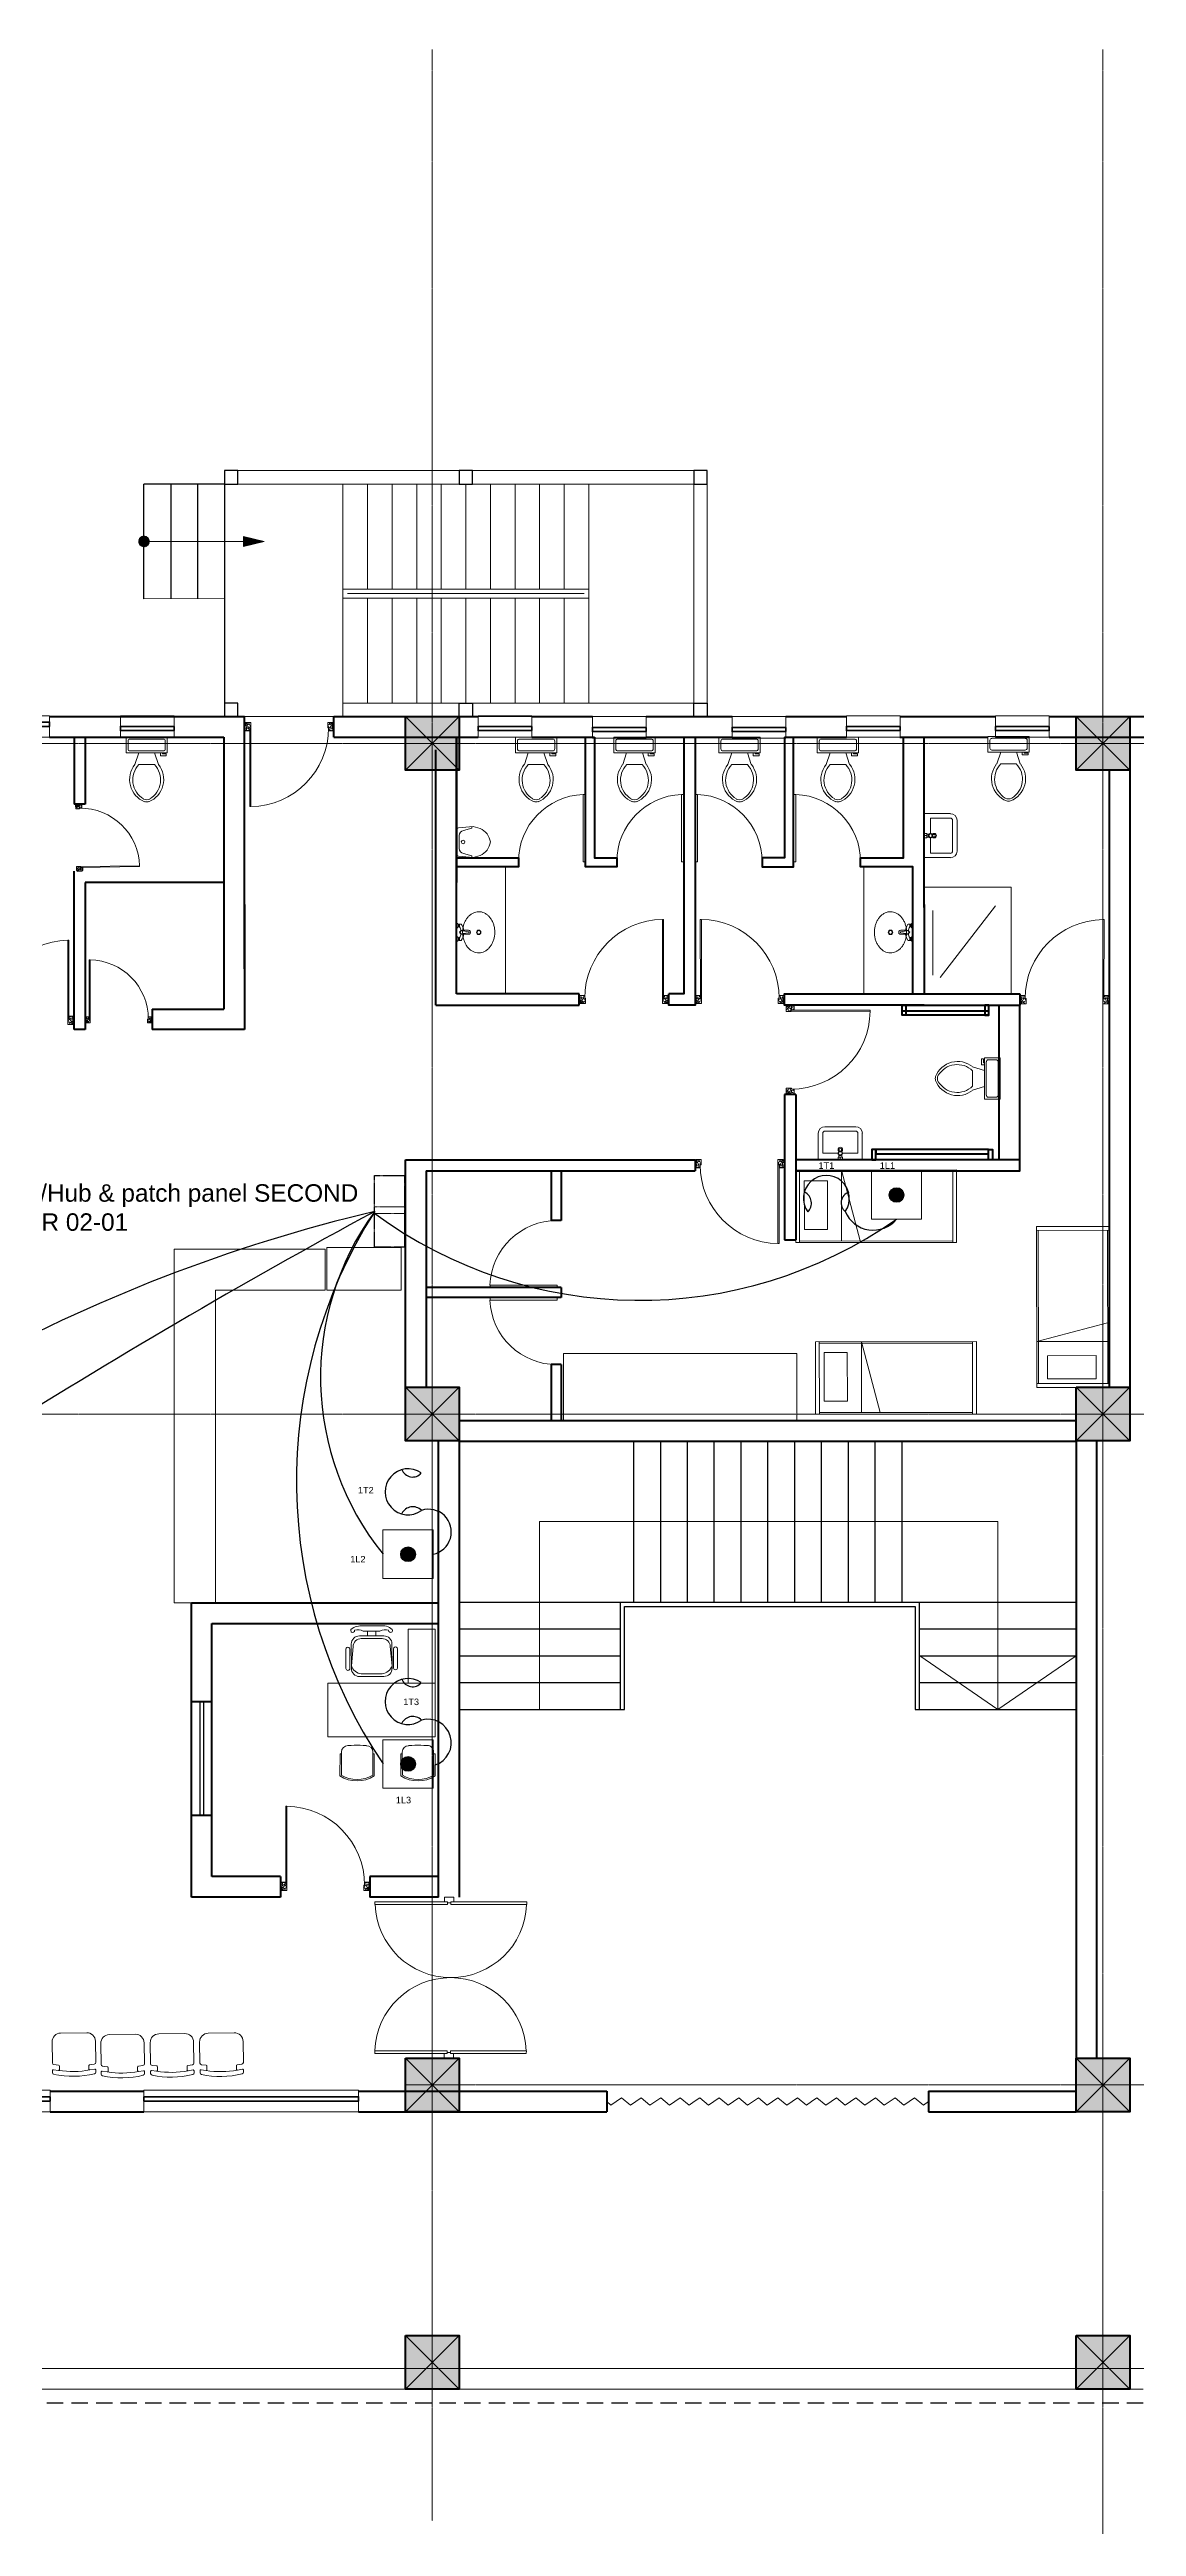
# Model space of a CAD drawing. Header units: millimetres. Extents: x 2399484 to 3337895, y 3598750 to 3969149.
# Drawn here: x 2574388 to 2586544, y 3745395 to 3773089 of the extents above; entities that cross this region are included whole.
import ezdxf

# ---------------------------------------------------------------- set-up
doc = ezdxf.new("R2010")
doc.units = ezdxf.units.MM
doc.header["$MEASUREMENT"] = 0
doc.linetypes.add('CENTER', pattern=[2, 1.25, -0.25, 0.25, -0.25])
doc.linetypes.add('DASHED', pattern=[0.75, 0.5, -0.25])
for name, color, linetype, lineweight in [('0newfurnture', 30, 'Continuous', 15), ('centreline', 52, 'CENTER', 5), ('Column-0.5', 14, 'Continuous', 50), ('Dimension- 0.15', 114, 'Continuous', 15), ('Dimension-137.5', 86, 'Continuous', 13), ('door', 41, 'Continuous', 5), ('Door Opening-0.09', 253, 'Continuous', 9), ('elect text', 2, 'Continuous', 50), ('Frame-0.3', 24, 'Continuous', 30), ('furniture', 34, 'Continuous', 15), ('Furniture Hospital-0.09', 44, 'Continuous', 9), ('Hatch', 9, 'Continuous', 9), ('hidden lines', 205, 'DASHED', 5), ('LAN', 60, 'Continuous', 25), ('Metal  workt-0.2', 13, 'Continuous', 20), ('Sill Level', 140, 'Continuous', 20), ('stairs', 6, 'Continuous', 25), ('Telephone points', 53, 'Continuous', 15), ('WALL 0.2', 7, 'Continuous', 20), ('wall 0.4', 7, 'Continuous', 40), ('Wall-0.5', 7, 'Continuous', 50), ('WINDOW', 152, 'Continuous', 30), ('Windows Plan', 152, 'Continuous', 35)]:
    doc.layers.add(name, color=color, linetype=linetype, lineweight=lineweight)
doc.layers.add('LAN Switch', color=110, linetype='CENTER')
doc.styles.get("Standard").update_dxf_attribs({"font": 'arial.ttf'})
doc.linetypes.add('ZIGZAG', pattern='A,0.0001,-0.2,[131,ltypeshp.shx,S=0.2,R=0,X=-0.2,Y=0],-0.4,[131,ltypeshp.shx,S=0.2,R=180,X=0.2,Y=0],-0.2', length=0.8001)

# ---------------------------------------------------------------- blocks, each defined once
blk = doc.blocks.new('2ft column')
at = {"layer": 'Hatch', "ltscale": 5}
h = blk.add_hatch(color=256, dxfattribs=at)
h.dxf.hatch_style = 1
h.paths.add_polyline_path([(2207385, 4176559), (2207985, 4176559), (2207985, 4175959), (2207385, 4175959)])
at = {"layer": 'Column-0.5', "ltscale": 5}
blk.add_lwpolyline([(2207385, 4176559), (2207985, 4176559), (2207985, 4175959), (2207385, 4175959)], close=True, dxfattribs=at)
at = {"layer": 'Defpoints', "ltscale": 5}
for points in [[(2207985, 4176559), (2207385, 4175959)], [(2207985, 4175959), (2207385, 4176559)]]:
    blk.add_lwpolyline(points, dxfattribs=at)
blk = doc.blocks.new('sems')
at = {"layer": 'Dimension- 0.15', "ltscale": 5}
h = blk.add_hatch(dxfattribs=at)
h.set_pattern_fill('ANSI31', color=256, scale=25.555556)
h.set_pattern_definition([(45, (55035.0093, 4945698.8337), (-2.258813329, 2.258813329), [])])
h.paths.add_polyline_path([(2173550, 4150430), (2173550, 4150489), (2173491, 4150489, 0.414214)])
h.paths.add_polyline_path([(2173550, 4150430, 0.414214), (2173609, 4150489), (2173550, 4150489)])
h.paths.add_polyline_path([(2173550, 4150489), (2173609, 4150489, 0.414214), (2173550, 4150548)])
h.paths.add_polyline_path([(2173491, 4150489), (2173550, 4150489), (2173550, 4150548, 0.414214)])
for p, q in [((2174664, 4150546), (2174664, 4150431)), ((2174894, 4150489), (2174664, 4150546)), ((2174664, 4150431), (2174894, 4150489))]:
    blk.add_line(p, q, dxfattribs=at)
blk.add_lwpolyline([(2174664, 4150489), (2173550, 4150489)], dxfattribs=at)
blk.add_circle((2173550, 4150489), 59.1, dxfattribs=at)
blk.add_solid([(2174664, 4150546), (2174894, 4150489), (2174664, 4150431)], dxfattribs=at)
at = {"layer": 'Dimension-137.5', "ltscale": 5}
blk.add_line((2174664, 4150489), (2174894, 4150489), dxfattribs=at)
at = {"layer": 'Frame-0.3'}
for points in [[(2174450, 4151281), (2174450, 4151131), (2174600, 4151131), (2174600, 4151281)], [(2177075, 4151281), (2177075, 4151131), (2177225, 4151131), (2177225, 4151281)], [(2179700, 4151281), (2179700, 4151131), (2179850, 4151131), (2179850, 4151281)], [(2174450, 4148681), (2174450, 4148531), (2174600, 4148531), (2174600, 4148681)], [(2177075, 4148531), (2177075, 4148681), (2177225, 4148681), (2177225, 4148531)], [(2179700, 4148531), (2179700, 4148681), (2179850, 4148681), (2179850, 4148531)]]:
    blk.add_lwpolyline(points, close=True, dxfattribs=at)
at = {"layer": 'Metal  workt-0.2', "ltscale": 5}
for p, q in [((2174600, 4151281), (2179700, 4151281)), ((2175775, 4151131), (2175775, 4149956)), ((2176050, 4151131), (2176050, 4149956)), ((2176325, 4151131), (2176325, 4149956)), ((2176600, 4151131), (2176600, 4149956)), ((2176875, 4151131), (2176875, 4149956)), ((2177150, 4151131), (2177150, 4149956)), ((2177425, 4151131), (2177425, 4149956)), ((2177700, 4151131), (2177700, 4149956)), ((2177975, 4151131), (2177975, 4149956)), ((2178250, 4151131), (2178250, 4149956)), ((2178525, 4151131), (2178525, 4149956)), ((2179700, 4148681), (2179700, 4151131)), ((2175775, 4149856), (2175775, 4148681)), ((2176050, 4149856), (2176050, 4148681)), ((2176325, 4149856), (2176325, 4148681)), ((2176600, 4149856), (2176600, 4148681)), ((2176875, 4149856), (2176875, 4148681)), ((2177150, 4149856), (2177150, 4148681)), ((2177425, 4149856), (2177425, 4148681)), ((2177700, 4149856), (2177700, 4148681)), ((2177975, 4149856), (2177975, 4148681)), ((2178250, 4149856), (2178250, 4148681)), ((2178525, 4149856), (2178525, 4148681)), ((2175775, 4148531), (2174600, 4148531))]:
    blk.add_line(p, q, dxfattribs=at)
at = {"layer": 'Metal  workt-0.2'}
for points in [[(2177075, 4148531), (2179850, 4148531), (2179850, 4151131), (2174450, 4151131), (2174450, 4148531), (2174600, 4148531)], [(2179700, 4151131), (2174600, 4151131)], [(2174450, 4149851), (2173550, 4149847)], [(2179700, 4148681), (2175775, 4148681), (2175775, 4148531), (2176745, 4148531)]]:
    blk.add_lwpolyline(points, dxfattribs=at)
for points in [[(2175775, 4149956), (2175775, 4149856), (2178525, 4149856), (2178525, 4149956)], [(2175825, 4149906), (2175825, 4149906), (2178475, 4149906), (2178475, 4149906)]]:
    blk.add_lwpolyline(points, close=True, dxfattribs=at)
at = {"layer": 'stairs', "ltscale": 5}
for p, q in [((2173850, 4151131), (2173850, 4149848)), ((2174150, 4151131), (2174150, 4149849)), ((2174450, 4151281), (2174450, 4148531))]:
    blk.add_line(p, q, dxfattribs=at)
for points in [[(2173550, 4149847), (2173550, 4151131)], [(2174450, 4151131), (2173550, 4151131)]]:
    blk.add_lwpolyline(points, dxfattribs=at)
blk = doc.blocks.new('MAIN DOOR')
at = {"layer": 'door', "ltscale": 1000}
for points in [[(2313.5, 188.5), (2347.4, 188.5), (2347.4, 187.3), (2313.5, 187.3)], [(2381.3, 188.5), (2348.9, 188.5), (2348.9, 187.3), (2381.3, 187.3)]]:
    blk.add_lwpolyline(points, close=True, dxfattribs=at)
for points in [[(2346.1, 190.6), (2346.1, 188.5)], [(2348.9, 188.1), (2347.4, 188.1), (2347.4, 188.5), (2346.1, 188.5), (2346.1, 190.6), (2350.2, 190.6)], [(2347.4, 188.1), (2348.9, 188.1), (2348.9, 188.5), (2350.2, 188.5), (2350.2, 190.6), (2346.1, 190.6)], [(2350.2, 190.6), (2350.2, 188.5)], [(2313.4, 120.7), (2347.3, 120.7), (2347.3, 121.9), (2313.4, 121.9), (2313.4, 120.7)], [(2381.3, 120.7), (2348.8, 120.7), (2348.8, 121.9), (2381.3, 121.9), (2381.3, 120.7)], [(2348.8, 121.1), (2347.3, 121.1), (2347.3, 120.7), (2346, 120.7), (2346, 118.6), (2350.1, 118.6)], [(2347.3, 121.1), (2348.8, 121.1), (2348.8, 120.7), (2350.1, 120.7), (2350.1, 118.6), (2346, 118.6)], [(2346, 118.6), (2346, 120.7)], [(2350.1, 118.6), (2350.1, 120.7)]]:
    blk.add_lwpolyline(points, dxfattribs=at)
at = {"layer": 'Door Opening-0.09', "ltscale": 1000}
for centre, start, end in [((2347.4, 188.5), 182.1168, 357.8826), ((2347.3, 120.7), 2.1167, 177.8826)]:
    blk.add_arc(centre, 33.9, start, end, dxfattribs=at)
at = {"layer": 'WINDOW', "ltscale": 5}
blk.add_line((2350.1, 190.6), (2350.1, 190.6), dxfattribs=at)
blk = doc.blocks.new('Toilet - top')
at = {"layer": 'Furniture Hospital-0.09'}
for p, q in [((-10, -8.5), (-8, -8.5)), ((-10, -9.5), (-10, -8.5)), ((-7, -9.5), (-10, -9.5)), ((-8, -8.5), (-8, -8)), ((-7, -8), (-7, -9.5)), ((-4, -8), (-6, -14)), ((4, -8), (6, -14)), ((9.5, -6), (9.5, -2)), ((4, -14), (-4, -14))]:
    blk.add_line(p, q, dxfattribs=at)
blk.add_lwpolyline([(10.5, -8), (10.5, 0), (-10.5, 0), (-10.5, -8)], close=True, dxfattribs=at)
for points in [[(-9.5, -2), (-9.5, -6)], [(8.5, -1), (-8.5, -1)], [(-8.5, -7), (8.5, -7)]]:
    blk.add_lwpolyline(points, dxfattribs=at)
for centre, radius, start, end in [((-8.6, -1.9), 0.884, 81.8699, 188.1301), ((-8.6, -6.1), 0.884, 171.8699, 278.1301), ((8.6, -1.9), 0.884, 351.8699, 98.1301), ((8.6, -6.1), 0.884, 261.8699, 8.1301), ((3.5, -21.6), 12.2, 141.4691, 247.9714), ((4.2, -21.8), 11.3, 136.3677, 238.9468), ((-3.5, -21.6), 12.2, 292.0284, 38.5307), ((-4.2, -21.8), 11.3, 301.053, 43.6321), ((0, -27.9), 4, 245.7318, 294.2682), ((0, -29), 4, 254.8605, 285.1395)]:
    blk.add_arc(centre, radius, start, end, dxfattribs=at)
blk = doc.blocks.new('26 door')
at = {"layer": 'door'}
blk.add_line((42654.7, -717.8), (42654.7, -716.7), dxfattribs=at)
at = {"layer": 'door', "ltscale": 5}
blk.add_lwpolyline([(42654.7, -716.7), (42684.7, -716.7), (42684.7, -717.8), (42654.7, -717.8)], dxfattribs=at)
at = {"layer": 'Door Opening-0.09'}
blk.add_arc((42654.8, -717.8), 30, 2.1358, 90.1794, dxfattribs=at)
blk = doc.blocks.new('TIA UR Plan-flat-1')
at = {"layer": 'Furniture Hospital-0.09'}
for points in [[(-186, 175), (-265, 150, 0.270578), (-380, 0, 0.556713)], [(-186, -175), (-265, -150, -0.270578), (-380, 0, -0.556713)], [(0, 0), (0, 132, 0.414214), (-25, 157), (-186, 175)], [(0, 0), (0, -132, -0.414214), (-25, -157), (-186, -175)], [(-174, 175), (-174, 154), (-81, 130, -0.321575), (-32, 71), (-32, 0)], [(-174, -175), (-174, -154), (-81, -130, 0.321575), (-32, -71), (-32, 0)]]:
    blk.add_lwpolyline(points, format="xyb", dxfattribs=at)
blk.add_circle((-75, 0), 20, dxfattribs=at)
blk = doc.blocks.new('SHOWERPLAN')
for p, q in [((20, 60), (25, 60)), ((30, 83), (35, 83)), ((30, 67), (35, 67)), ((35, 90), (53, 90)), ((80, 22), (135, 22)), ((20, -60), (25, -60)), ((30, -67), (35, -67)), ((30, -83), (35, -83)), ((35, -90), (53, -90)), ((80, -22), (135, -22))]:
    blk.add_line(p, q)
for points in [[(0, 105, -0.222859), (20, 90), (20, 60, -0.222859), (0, 45)], [(139, -4), (139, 3, 0.373826), (136, 7), (73, 15, 1.867218), (73, -16), (136, -7, 0.373826)], [(0, -105, 0.222859), (20, -90), (20, -60, 0.222859), (0, -45)]]:
    blk.add_lwpolyline(points, format="xyb", close=True)
for points in [[(20, 90), (25, 90), (25, 60), (20, 60)], [(25, 85), (30, 85), (30, 65), (25, 65)], [(30, 90), (35, 90), (35, 60), (30, 60)], [(20, -90), (25, -90), (25, -60), (20, -60)], [(25, -85), (30, -85), (30, -65), (25, -65)], [(30, -90), (35, -90), (35, -60), (30, -60)]]:
    blk.add_lwpolyline(points, close=True)
blk.add_lwpolyline([(51, 18, 0.461601), (47, -15)], format="xyb")
for centre, radius, start, end in [((-15, 21), 63.3, 355.2879, 37.6983), ((45, 0), 10.4, 100.0344, 259.4939), ((60, 2), 18.8, 46.4506, 153.7796), ((-43, 13), 124, 4.2141, 38.3676), ((136, 0), 22.4, 265.9494, 94.0506), ((133, 0), 22.5, 0.4708, 87.1339), ((133, 0), 22.5, 272.8655, 359.6459), ((-15, -21), 63.3, 322.3017, 4.7121), ((60, -2), 18.8, 206.2204, 313.5494), ((-43, -13), 124, 321.6324, 355.7859)]:
    blk.add_arc(centre, radius, start, end)
blk = doc.blocks.new('basi')
at = {"layer": 'Furniture Hospital-0.09'}
for radius in [25, 20]:
    blk.add_circle((0, 0), radius, dxfattribs=at)
blk.add_open_spline([(0, 230), (7, 230), (13, 230), (30, 227), (41, 224), (61, 217), (71, 212), (90, 200), (99, 192), (116, 176), (124, 167), (139, 146), (146, 136), (157, 112), (162, 100), (171, 74), (174, 61), (178, 34), (180, 20), (180, -7), (180, -21), (176, -49), (174, -62), (167, -88), (162, -101), (151, -125), (145, -136), (131, -158), (124, -167), (107, -185), (99, -193), (80, -206), (70, -212), (50, -221), (40, -225), (19, -229), (8, -230), (-13, -230), (-23, -228), (-44, -223), (-54, -220), (-74, -210), (-84, -204), (-102, -190), (-111, -182), (-127, -163), (-134, -153), (-148, -132), (-154, -120), (-164, -96), (-168, -83), (-175, -57), (-177, -43), (-180, -16), (-180, -2), (-179, 26), (-178, 40), (-173, 67), (-169, 80), (-160, 105), (-155, 117), (-143, 140), (-136, 151), (-121, 171), (-113, 179), (-96, 195), (-86, 202), (-67, 214), (-57, 219), (-36, 226), (-26, 228), (-10, 230), (-5, 230), (0, 230)], degree=3, knots=[0, 0, 0, 0, 0.111441, 0.111441, 0.290409, 0.290409, 0.469378, 0.469378, 0.648346, 0.648346, 0.827315, 0.827315, 1.006283, 1.006283, 1.185252, 1.185252, 1.36422, 1.36422, 1.543189, 1.543189, 1.722157, 1.722157, 1.901126, 1.901126, 2.080094, 2.080094, 2.259063, 2.259063, 2.438031, 2.438031, 2.617, 2.617, 2.795968, 2.795968, 2.974937, 2.974937, 3.153905, 3.153905, 3.332874, 3.332874, 3.511842, 3.511842, 3.690811, 3.690811, 3.869779, 3.869779, 4.048748, 4.048748, 4.227716, 4.227716, 4.406684, 4.406684, 4.585653, 4.585653, 4.764621, 4.764621, 4.94359, 4.94359, 5.122558, 5.122558, 5.301527, 5.301527, 5.480495, 5.480495, 5.659464, 5.659464, 5.838432, 5.838432, 6.017401, 6.017401, 6.196369, 6.196369, 6.283185, 6.283185, 6.283185, 6.283185], dxfattribs=at)
at = {"layer": 'Furniture Hospital-0.09', "xscale": 0.9999980001467896, "yscale": 0.9999980001467896, "zscale": 25.4, "rotation": 0.008803277706400013}
blk.add_blockref('SHOWERPLAN', (-250, 0), dxfattribs=at)
blk = doc.blocks.new('d1')
at = {"layer": 'door'}
for p, q in [((2442.7, 10746.2), (2408.3, 10746.2)), ((2408.3, 10746.2), (2408.3, 10745.7)), ((2442.7, 10745.7), (2408.3, 10745.7))]:
    blk.add_line(p, q, dxfattribs=at)
at = {"layer": 'door', "ltscale": 80}
for points in [[(2445, 10779.7), (2445, 10782), (2444.6, 10782), (2444.6, 10782.4), (2441.8, 10782.4), (2441.8, 10782), (2441.4, 10782), (2441.4, 10780.1), (2442.7, 10780.1), (2442.7, 10779.7)], [(2445, 10746.2), (2445, 10743.9), (2444.6, 10743.9), (2444.6, 10743.4), (2441.8, 10743.4), (2441.8, 10743.9), (2441.4, 10743.9), (2441.4, 10745.7), (2442.7, 10745.7), (2442.7, 10746.2)]]:
    blk.add_lwpolyline(points, close=True, dxfattribs=at)
at = {"layer": 'Door Opening-0.09', "ltscale": 80}
blk.add_arc((2442.7, 10745.7), 34.4, 90, 179.274, dxfattribs=at)
at = {"layer": 'hidden lines'}
for centre, radius, start, end in [((2441.6, 10791.4), 9.82, 268.3986, 287.3158), ((2441.4, 10784.8), 4.22, 269.7899, 318.9675), ((2444.3, 10781.3), 2.81, 166.4652, 205.1802), ((2445, 10781.7), 2.48, 162.4671, 233.2418), ((2441.6, 10782), 3, 308.4681, 358.9527), ((2445.5, 10782.1), 1.81, 168.6475, 255.2319), ((2441.4, 10741.1), 4.22, 41.0325, 90.2101), ((2441.6, 10734.5), 9.82, 72.6842, 91.6014), ((2444.3, 10744.5), 2.81, 154.8198, 193.5348), ((2445, 10744.2), 2.48, 126.7582, 197.5329), ((2441.6, 10743.8), 3, 1.0473, 51.5319), ((2445.5, 10743.8), 1.81, 104.7681, 191.3525)]:
    blk.add_arc(centre, radius, start, end, dxfattribs=at)
blk = doc.blocks.new('BCHAIR')
at = {"layer": 'Furniture Hospital-0.09'}
for p, q in [((-0.15, 0), (0.15, 0)), ((-0.25, -0.1), (-0.25, -0.342)), ((0.25, -0.1), (0.25, -0.342)), ((-0.25, -0.431), (-0.25, -0.454)), ((-0.239, -0.421), (-0.181, -0.429)), ((-0.179, -0.369), (-0.232, -0.362)), ((-0.17, -0.379), (-0.17, -0.419)), ((0.17, -0.379), (0.17, -0.419)), ((0.179, -0.369), (0.232, -0.362)), ((0.239, -0.421), (0.181, -0.429)), ((0.25, -0.431), (0.25, -0.454))]:
    blk.add_line(p, q, dxfattribs=at)
for centre, radius, start, end in [((-0.15, -0.1), 0.1, 90, 180), ((0.15, -0.1), 0.1, 360, 90), ((-0.23, -0.342), 0.02, 180, 262.875), ((-0.24, -0.431), 0.01, 82.875, 180), ((-0.23, -0.454), 0.02, 180, 257.4986), ((0, 0.583), 1.083, 257.4986, 282.5014), ((-0.18, -0.419), 0.01, 262.875, 0), ((0, 0.594), 1.039, 259.9886, 280.0345), ((-0.18, -0.379), 0.01, 0, 82.875), ((0.18, -0.379), 0.01, 97.125, 180), ((0.18, -0.419), 0.01, 180, 277.125), ((0.23, -0.342), 0.02, 277.125, 360), ((0.23, -0.454), 0.02, 282.5014, 0), ((0.24, -0.431), 0.01, 0, 97.125)]:
    blk.add_arc(centre, radius, start, end, dxfattribs=at)
blk = doc.blocks.new('IP1')
at = {"layer": 'WALL 0.2', "ltscale": 5}
for points in [[(2535111, 3946693), (2535111, 3948793), (2539161, 3948793)], [(2539161, 3948793), (2540236, 3948793), (2540236, 3946693)], [(2539361, 3947293), (2540236, 3946693), (2541111, 3947293)]]:
    blk.add_lwpolyline(points, dxfattribs=at)
blk = doc.blocks.new('BED')
at = {"layer": 'Furniture Hospital-0.09'}
for p, q in [((-2.12, 0.475), (-2.12, -0.475)), ((-2.12, -0.475), (-2.12, 0.475)), ((-0.008, 0.475), (-2.12, 0.475)), ((-2.07, 0.475), (-2.07, -0.475)), ((-0.058, 0.455), (-2.07, 0.455)), ((-0.855, -0.455), (-0.61, 0.475)), ((-0.61, 0.475), (-0.61, -0.455)), ((-0.425, 0.336), (-0.426, -0.303)), ((-0.425, 0.336), (-0.121, 0.336)), ((-0.121, -0.303), (-0.121, 0.336)), ((-0.058, -0.475), (-0.058, 0.475)), ((-0.008, -0.475), (-0.008, 0.475)), ((-0.426, -0.303), (-0.121, -0.303)), ((-2.12, -0.475), (-0.008, -0.475)), ((-2.07, -0.455), (-0.058, -0.455))]:
    blk.add_line(p, q, dxfattribs=at)
blk = doc.blocks.new('TAP')
at = {"layer": 'Furniture Hospital-0.09', "linetype": 'Continuous'}
for p, q in [((0, 38), (0, -38)), ((5, 38), (0, 38)), ((5, 38), (5, -38)), ((30, 25), (5, 25)), ((30, 0), (5, 0)), ((30, 25), (30, -25)), ((56, 16), (30, 16)), ((51, 7), (48, 8)), ((59, 19), (57, 22)), ((73, 24), (73, 27)), ((88, 20), (89, 22)), ((97, 15), (125, 12)), ((97, 8), (100, 9)), ((5, -38), (0, -38)), ((30, -25), (5, -25)), ((56, -16), (30, -16)), ((51, -8), (48, -9)), ((60, -20), (58, -22)), ((74, -24), (74, -27)), ((88, -19), (90, -22)), ((97, -7), (100, -8)), ((97, -15), (125, -12))]:
    blk.add_line(p, q, dxfattribs=at)
for radius in [21.2, 19.7]:
    blk.add_circle((74, 0), radius, dxfattribs=at)
for centre, radius, start, end in [((74, 0), 27.2, 163.0512, 199.0512), ((74, 0), 24.2, 127.0512, 163.0512), ((74, 0), 27.2, 91.0512, 127.0512), ((74, 0), 24.2, 55.0512, 91.0512), ((74, 0), 27.2, 19.0512, 55.0512), ((74, 0), 24.2, 343.0512, 19.0512), ((95, 0), 32.6, 337.45, 22.55), ((74, 0), 24.2, 199.0512, 235.0512), ((74, 0), 27.2, 235.0512, 271.0512), ((74, 0), 24.2, 271.0512, 307.0512), ((74, 0), 27.2, 307.0512, 343.0512)]:
    blk.add_arc(centre, radius, start, end, dxfattribs=at)
blk = doc.blocks.new('bazin')
at = {"layer": '0newfurnture', "ltscale": 5}
for p, q in [((2434577, 4011590), (2435069, 4011590)), ((2434577, 4011295), (2434577, 4011590)), ((2435069, 4011590), (2435069, 4011295)), ((2434626, 4011295), (2434626, 4011516)), ((2434626, 4011516), (2434799, 4011516)), ((2434847, 4011516), (2435020, 4011516)), ((2435020, 4011516), (2435020, 4011295)), ((2434996, 4011270), (2434651, 4011270)), ((2434996, 4011221), (2434651, 4011221))]:
    blk.add_line(p, q, dxfattribs=at)
blk.add_circle((2434823, 4011477), 25.6, dxfattribs=at)
for centre, radius, start, end in [((2434651, 4011295), 73.8, 180, 270), ((2434651, 4011295), 24.6, 180, 270), ((2434996, 4011295), 73.8, 270, 0), ((2434996, 4011295), 24.6, 270, 0)]:
    blk.add_arc(centre, radius, start, end, dxfattribs=at)
at = {"layer": '0newfurnture', "ltscale": 5, "xscale": 0.9842520018725999, "yscale": 0.9842520018725999, "zscale": 0.9842520018725999, "rotation": 270}
blk.add_blockref('TAP', (2434823, 4011590), dxfattribs=at)
blk = doc.blocks.new('ADHIKRIT')
at = {"layer": 'furniture'}
for p, q in [((900, 1351), (0, 1351)), ((0, 1351), (0, -450)), ((0, 741), (0, 1351)), ((900, -450), (900, 1351)), ((-245, 1046), (-569, 1047)), ((-245, 980), (-569, 981)), ((1048, 956), (1048, 1014)), ((1187, 1121), (1153, 1121)), ((1187, 1145), (1558, 1147)), ((1187, 1145), (1187, 1121)), ((1187, 1121), (1545, 1123)), ((-789, 683), (-869, 683)), ((-789, 547), (-869, 547)), ((1050, 758), (1050, 711)), ((1050, 700), (1050, 711)), ((1189, 595), (1157, 595)), ((1187, 595), (1187, 571)), ((1187, 571), (1558, 573)), ((1189, 595), (1286, 595)), ((1287, 595), (1545, 597)), ((-900, 0), (0, 0)), ((-900, -450), (-900, 0)), ((-247, 247), (-571, 248)), ((-247, 182), (-571, 182)), ((1189, 102), (1157, 102)), ((1187, 126), (1558, 124)), ((1187, 102), (1187, 126)), ((1189, 102), (1286, 101)), ((1287, 101), (1545, 100)), ((1048, -260), (1048, -318)), ((1050, -4), (1050, -14)), ((1050, -61), (1050, -14)), ((0, -450), (-900, -450)), ((0, -450), (900, -450)), ((1187, -425), (1153, -425)), ((1187, -425), (1545, -426)), ((1187, -449), (1187, -425)), ((1187, -449), (1558, -450))]:
    blk.add_line(p, q, dxfattribs=at)
for points in [[(-897, 962, 0.207066), (-957, 755), (-957, 615)], [(-885, 900, 0.214578), (-869, 755), (-869, 615)], [(-110, 614), (-109, 818, 0.414214), (-246, 955), (-655, 956, 0.418376), (-789, 820), (-789, 615)], [(-153, 614), (-152, 788, 0.28028), (-288, 955), (-610, 925, 0.418376), (-744, 789), (-745, 615)], [(-899, 268, -0.207066), (-958, 476), (-957, 615)], [(-886, 330, -0.214578), (-870, 475), (-869, 615)], [(-110, 614), (-110, 409, -0.414214), (-247, 273), (-656, 274, -0.418376), (-790, 410), (-789, 615)], [(-153, 614), (-153, 440, -0.28028), (-290, 273), (-612, 304, -0.418376), (-745, 441), (-745, 615)]]:
    blk.add_lwpolyline(points, format="xyb", dxfattribs=at)
for centre, radius, start, end in [((-881, 933), 33.3, 262.3354, 120.0474), ((-569, 1014), 32.9, 89.8702, 269.8702), ((-245, 1013), 32.9, 269.8702, 89.8702), ((1753, 864), 711, 172.5908, 188.6233), ((1154, 1015), 106, 90.3083, 180.3083), ((1203, 1157), 39.5, 294.3355, 296.5711), ((1099, 860), 518, 329.4756, 30.5244), ((1099, 860), 542, 328.0257, 31.9845), ((1157, 701), 106, 180.3083, 270.3083), ((-882, 297), 33.3, 239.693, 97.4051), ((-571, 215), 32.9, 89.8702, 269.8702), ((-253, 214), 33.4, 280.4483, 79.5122), ((1157, -4), 106, 89.6917, 179.6917), ((1099, -163), 518, 329.4756, 30.5244), ((1099, -163), 542, 328.0155, 31.9743), ((1753, -168), 711, 171.3767, 187.4092), ((1154, -319), 106, 179.6917, 269.6917), ((1203, -461), 39.5, 63.4289, 65.6645)]:
    blk.add_arc(centre, radius, start, end, dxfattribs=at)
blk = doc.blocks.new('w1')
at = {"layer": 'Sill Level'}
blk.add_lwpolyline([(2460641, 3827503), (2460641, 3825103), (2460401, 3825103), (2460401, 3827503)], close=True, dxfattribs=at)
at = {"layer": 'Windows Plan'}
blk.add_lwpolyline([(2460521, 3825103), (2460521, 3827503), (2460473, 3827503), (2460473, 3825103)], close=True, dxfattribs=at)
blk = doc.blocks.new('v2')
at = {"layer": 'Sill Level'}
blk.add_lwpolyline([(2448277, 3818910), (2448877, 3818910), (2448877, 3818670), (2448277, 3818670)], close=True, dxfattribs=at)
at = {"layer": 'Windows Plan'}
blk.add_lwpolyline([(2448877, 3818790), (2448277, 3818790), (2448277, 3818743), (2448877, 3818743)], close=True, dxfattribs=at)
blk = doc.blocks.new('lan')
at = {"layer": 'LAN', "ltscale": 3}
blk.add_hatch(color=256, dxfattribs=at).paths.add_polyline_path([(904043, -140861, 1), (904135, -140861, 1)])
at = {"layer": 'LAN', "lineweight": 20, "ltscale": 3}
blk.add_lwpolyline([(903933, -140711), (904245, -140711), (904245, -141012), (903933, -141012)], close=True, dxfattribs=at)
at = {"layer": 'LAN', "ltscale": 3}
blk.add_circle((904089, -140861), 45.6, dxfattribs=at)
blk = doc.blocks.new('tel')
at = {"layer": 'Telephone points', "lineweight": 30}
for centre, radius, start, end in [((904092, -135999), 143, 145.3092, 35.8587), ((903930, -135971), 70.1, 289.0836, 50.6504), ((904263, -135969), 78, 135.7922, 242.2322)]:
    blk.add_arc(centre, radius, start, end, dxfattribs=at)
blk = doc.blocks.new('SWITCH')
at = {"layer": 'LAN Switch', "lineweight": 5}
for p, q in [((-288569, 3980926), (-288569, 3981405)), ((-288460, 3980925), (-288460, 3981404))]:
    blk.add_line(p, q, dxfattribs=at)
at = {"layer": 'LAN Switch', "lineweight": 30}
blk.add_lwpolyline([(-289109, 3980926), (-289109, 3981405), (-287961, 3981405), (-287961, 3980926)], close=True, dxfattribs=at)

msp = doc.modelspace()

# ---------------------------------------------------------------- linework, layer by layer
at = {"layer": 'centreline', "ltscale": 5}
for p, q in [((2578668.8, 3773089.4), (2578668.8, 3745458.6)), ((2578668.8, 3773089.4), (2578668.8, 3745458.6)), ((2586168.8, 3773089.4), (2586168.8, 3730783)), ((2586168.8, 3773089.4), (2586168.8, 3730783)), ((2604746, 3765331.2), (2560402.6, 3765331.2)), ((2604746, 3765331.2), (2560402.6, 3765331.2)), ((2604746, 3757831.2), (2560402.6, 3757831.2)), ((2604746, 3757831.2), (2560402.6, 3757831.2)), ((2604746, 3750331.2), (2578368.8, 3750331.2)), ((2604146, 3750331.2), (2578368.8, 3750331.2)), ((2604746, 3750331.2), (2578368.8, 3750331.2)), ((2604146, 3750331.2), (2578368.8, 3750331.2))]:
    msp.add_line(p, q, dxfattribs=at)
at = {"layer": 'Furniture Hospital-0.09'}
for p, q in [((2584266.1, 3763464.1), (2584266.1, 3762739.9)), ((2584350, 3762713.2), (2584968, 3763513.7)), ((2577468.8, 3759676.2), (2575782.6, 3759676.2)), ((2575782.6, 3759676.2), (2575782.6, 3755720.8)), ((2577468.8, 3759216.2), (2577468.8, 3759676.2)), ((2577468.8, 3759216.2), (2576242.6, 3759216.2)), ((2576242.6, 3759216.2), (2576242.6, 3755720.8)), ((2575782.6, 3755720.8), (2578368.8, 3755720.8))]:
    msp.add_line(p, q, dxfattribs=at)
for points in [[(2578937.8, 3762531.2), (2578937.8, 3763951.2), (2579487.8, 3763951.2), (2579487.8, 3762531.2), (2578937.8, 3762531.2)], [(2584042.9, 3762531.2), (2584042.8, 3763951.2), (2583492.8, 3763951.2), (2583492.8, 3762531.2), (2584042.9, 3762531.2)]]:
    msp.add_lwpolyline(points, dxfattribs=at)
for points in [[(2584167.8, 3762531.2), (2585141, 3762531.2), (2585141, 3763724.3), (2584167.8, 3763724.3)], [(2577488.2, 3759216.2), (2578321.9, 3759216.2), (2578321.9, 3759696.8), (2577488.2, 3759696.8)], [(2580134.6, 3757761.2), (2582743.6, 3757761.2), (2582743.6, 3758510.4), (2580134.6, 3758510.4)]]:
    msp.add_lwpolyline(points, close=True, dxfattribs=at)
at = {"layer": 'LAN', "ltscale": 5}
for centre, radius, start, end in [((2582276, 3742270), 18328.7, 103.41367, 134.34448), ((2613772.2, 3694099), 75059.3, 118.441802, 126.178312), ((2582792.9, 3757081.3), 5643.3, 147.67663, 214.0559), ((2580564.5, 3758243), 3146, 143.85273, 218.93932), ((2583599.5, 3760226.5), 337.9, 202.61556, 320.52161), ((2580986.5, 3764110), 5005.6, 233.71323, 305.03824), ((2578627.4, 3756514.7), 253.7, 281.1939, 108.1577), ((2578619.4, 3754159.1), 261.8, 287.94567, 105.7528)]:
    msp.add_arc(centre, radius, start, end, dxfattribs=at)
at = {"layer": 'stairs', "ltscale": 5}
for points in [[(2580918.8, 3757531.2), (2580918.8, 3755731.2)], [(2581218.8, 3757531.2), (2581218.8, 3755731.2)], [(2581518.8, 3757531.2), (2581518.8, 3755731.2)], [(2581818.8, 3757531.2), (2581818.8, 3755731.2)], [(2582118.8, 3757531.2), (2582118.8, 3755731.2)], [(2582418.8, 3757531.2), (2582418.8, 3755731.2)], [(2582718.8, 3757531.2), (2582718.8, 3755731.2)], [(2583018.8, 3757531.2), (2583018.8, 3755731.2)], [(2583318.8, 3757531.2), (2583318.8, 3755731.2)], [(2583618.8, 3757531.2), (2583618.8, 3755731.2)], [(2583918.8, 3757531.2), (2583918.8, 3755731.2)], [(2578968.8, 3755731.2), (2585868.8, 3755731.2)], [(2580768.8, 3755731.2), (2580768.8, 3754531.2), (2580818.8, 3754531.2), (2580818.8, 3755681.2), (2584068.8, 3755681.2), (2584068.8, 3754531.2), (2584118.8, 3754531.2), (2584118.8, 3755731.2)], [(2578968.8, 3755431.2), (2580768.8, 3755431.2)], [(2584118.8, 3755431.2), (2585868.8, 3755431.2)], [(2578968.8, 3755131.2), (2580768.8, 3755131.2)], [(2584118.8, 3755131.2), (2585868.8, 3755131.2)], [(2578968.8, 3754831.2), (2580768.8, 3754831.2)], [(2584118.8, 3754831.2), (2585868.8, 3754831.2)], [(2578968.8, 3754531.2), (2580768.8, 3754531.2)], [(2584118.8, 3754531.2), (2585868.8, 3754531.2)]]:
    msp.add_lwpolyline(points, dxfattribs=at)
at = {"layer": 'stairs', "linetype": 'DASHED', "ltscale": 366}
msp.add_lwpolyline([(2602218.8, 3739031.2), (2602218.8, 3738131.2), (2594107.5, 3738131.2), (2593207.5, 3738131.2), (2593207.5, 3746772.1), (2558057.6, 3746772.1), (2558057.6, 3750102.8)], dxfattribs=at)
at = {"layer": 'WALL 0.2', "ltscale": 5}
for p, q in [((2558287.6, 3747161.2), (2586848.8, 3747161.2)), ((2558057.6, 3746931.2), (2586618.8, 3746931.2))]:
    msp.add_line(p, q, dxfattribs=at)
for points in [[(2575974.2, 3754615.3), (2575974.2, 3753343)], [(2576204.2, 3753343), (2576204.2, 3754615.3)]]:
    msp.add_lwpolyline(points, dxfattribs=at)
at = {"layer": 'wall 0.4', "ltscale": 5}
for p, q in [((2574387.6, 3765631.2), (2576568.8, 3765631.2)), ((2576568.8, 3762811.2), (2576568.8, 3765631.2)), ((2577568.8, 3765631.2), (2579180.5, 3765631.2)), ((2577568.8, 3765401.2), (2577568.8, 3765631.2)), ((2579780.5, 3765631.2), (2580458.9, 3765631.2)), ((2580583.6, 3765631.2), (2580583.6, 3765631.2)), ((2581058.9, 3765631.2), (2582020.6, 3765631.2)), ((2582620.6, 3765631.2), (2583299.1, 3765631.2)), ((2583899.1, 3765631.2), (2584968.6, 3765631.2)), ((2585568.6, 3765631.2), (2587218.8, 3765631.2)), ((2574387.6, 3765401.2), (2576338.8, 3765401.2)), ((2574662.2, 3765401.2), (2574662.2, 3764651.2)), ((2574787.2, 3765401.2), (2574787.2, 3764651.2)), ((2577568.8, 3765401.2), (2579180.5, 3765401.2)), ((2578937.8, 3765401.2), (2578937.8, 3763776.2)), ((2578937.8, 3762531.2), (2578937.8, 3765401.2)), ((2579780.5, 3765401.2), (2580482.8, 3765401.2)), ((2581058.9, 3765401.2), (2582020.6, 3765401.2)), ((2582607.8, 3765401.2), (2583299.1, 3765401.2)), ((2583899.1, 3765401.2), (2584882.5, 3765401.2)), ((2584167.8, 3763498.2), (2584167.8, 3765401.2)), ((2584968.6, 3765401.2), (2585343.2, 3765401.2)), ((2585568.6, 3765401.2), (2587218.8, 3765401.2)), ((2578707.8, 3762406.2), (2578707.8, 3765261.2)), ((2586238.8, 3765031.2), (2586238.8, 3758131.2)), ((2586468.8, 3765031.2), (2586468.8, 3758131.2)), ((2574787.2, 3764651.2), (2574662.2, 3764651.2)), ((2576338.8, 3763776.2), (2574787.2, 3763776.2)), ((2574787.2, 3763776.2), (2574787.2, 3762131.2)), ((2578937.8, 3763546.2), (2578937.8, 3763546.2)), ((2575537.1, 3762361.2), (2576338.8, 3762361.2)), ((2575537.1, 3762361.2), (2575537.1, 3762131.2)), ((2578707.8, 3762406.2), (2580312.8, 3762406.2)), ((2580312.8, 3762531.2), (2578937.8, 3762531.2)), ((2580312.8, 3762406.2), (2580312.8, 3762531.2)), ((2583937.8, 3762531.2), (2584167.8, 3762531.2)), ((2583937.8, 3762531.2), (2583937.8, 3762531.2)), ((2583937.8, 3762406.2), (2584167.8, 3762406.2)), ((2583937.8, 3762406.2), (2584042.8, 3762406.2)), ((2584167.8, 3762531.2), (2585238.8, 3762531.2)), ((2584167.8, 3762406.2), (2585238.8, 3762406.2)), ((2585008.9, 3760676.2), (2585008.8, 3762406.2)), ((2585238.8, 3762531.2), (2585238.8, 3762406.2)), ((2585238.9, 3760676.2), (2585238.8, 3762406.2)), ((2574787.2, 3762131.2), (2574662.2, 3762131.2)), ((2576568.8, 3762131.2), (2575537.1, 3762131.2)), ((2582607.8, 3761406.2), (2582607.8, 3759780.4)), ((2582732.8, 3761406.2), (2582607.8, 3761406.2)), ((2582732.8, 3761406.2), (2582732.8, 3759780.4)), ((2578368.8, 3758131.2), (2578368.8, 3760676.2)), ((2578368.8, 3760676.2), (2581607.8, 3760676.2)), ((2581607.8, 3760676.2), (2581607.8, 3760551.2)), ((2582732.8, 3760684.3), (2582732.8, 3760559.3)), ((2578598.8, 3760551.2), (2578598.8, 3758131.2)), ((2578598.8, 3760551.2), (2581607.8, 3760551.2)), ((2579998.8, 3760551.2), (2579998.8, 3759996.2)), ((2580108.8, 3760551.2), (2580108.8, 3759996.2)), ((2580108.8, 3759996.2), (2579998.8, 3759996.2)), ((2582607.8, 3759780.4), (2582732.8, 3759780.4)), ((2580108.8, 3759246.2), (2578598.8, 3759246.2)), ((2580108.8, 3759136.2), (2578598.8, 3759136.2)), ((2580108.8, 3759246.2), (2580108.8, 3759136.2)), ((2579998.8, 3758389), (2579998.8, 3757761.2)), ((2580108.8, 3758386.2), (2579998.8, 3758386.2)), ((2580108.8, 3758386.2), (2580108.8, 3757761.2)), ((2578968.8, 3757761.2), (2585868.8, 3757761.2)), ((2578738.8, 3752431.2), (2578738.8, 3757531.2)), ((2578968.8, 3757531.2), (2578968.8, 3752431.2)), ((2575974.2, 3755720.8), (2578738.8, 3755720.8)), ((2575974.2, 3752431.2), (2575974.2, 3755720.8)), ((2576204.2, 3755490.8), (2578738.8, 3755490.8)), ((2576204.2, 3752661.2), (2576204.2, 3755490.8)), ((2576971.5, 3752661.2), (2576204.2, 3752661.2)), ((2576971.5, 3752661.2), (2576971.5, 3752431.2)), ((2578738.8, 3752661.2), (2577971.5, 3752661.2)), ((2577971.5, 3752661.2), (2577971.5, 3752431.2)), ((2576971.5, 3752431.2), (2575974.2, 3752431.2)), ((2578738.8, 3752431.2), (2577971.5, 3752431.2)), ((2574393.8, 3750261.2), (2575443.8, 3750261.2)), ((2577843.8, 3750261.2), (2580618.8, 3750261.2)), ((2580618.8, 3750261.2), (2580618.8, 3750031.2)), ((2584218.8, 3750261.2), (2585868.8, 3750261.2)), ((2584218.8, 3750261.2), (2584218.8, 3750031.2)), ((2574393.8, 3750031.2), (2575443.8, 3750031.2)), ((2577843.8, 3750031.2), (2580618.8, 3750031.2)), ((2584218.8, 3750031.2), (2585868.8, 3750031.2))]:
    msp.add_line(p, q, dxfattribs=at)
for points in [[(2580482.8, 3765401.2), (2580482.8, 3764051.2), (2580732.8, 3764051.2), (2580732.8, 3763951.2), (2580382.8, 3763951.2), (2580382.8, 3765401.2)], [(2581482.8, 3765401.2), (2581482.8, 3762531.2), (2581312.8, 3762531.2)], [(2581607.8, 3765401.2), (2581607.8, 3762406.2), (2581312.8, 3762406.2), (2581312.8, 3762531.2)], [(2582607.8, 3765401.2), (2582607.8, 3764051.2), (2582357.8, 3764051.2), (2582357.8, 3763951.2), (2582707.8, 3763951.2), (2582707.8, 3765401.2)], [(2584167.8, 3762406.2), (2584167.8, 3762406.2), (2582607.8, 3762406.2), (2582607.8, 3762531.2), (2584042.8, 3762531.2), (2584042.8, 3763951.2), (2583457.8, 3763951.2), (2583457.8, 3764051.2), (2583937.8, 3764051.2), (2583937.8, 3765401.2)], [(2578937.8, 3764051.2), (2579632.8, 3764051.2), (2579632.8, 3763951.2), (2578937.8, 3763951.2)], [(2574662.2, 3762131.2), (2574662.2, 3763901.2)], [(2584167.8, 3763529.2), (2584167.8, 3762531.2)], [(2582732.8, 3760551.2), (2585238.9, 3760551.2), (2585238.9, 3760676.2), (2582732.8, 3760676.2)], [(2578968.8, 3757531.2), (2585868.8, 3757531.2)], [(2585868.8, 3757531.2), (2585868.8, 3750631.2)], [(2585868.8, 3757531.2), (2585868.8, 3750631.2)], [(2586098.8, 3750631.2), (2586098.8, 3757531.2)], [(2586098.8, 3750631.2), (2586098.8, 3757531.2)], [(2576204.2, 3754615.3), (2575974.2, 3754615.3)], [(2576204.2, 3753343), (2575974.2, 3753343)]]:
    msp.add_lwpolyline(points, dxfattribs=at)
for points in [[(2583965.7, 3762291.9), (2583921.7, 3762291.9), (2583921.7, 3762406.2), (2583965.7, 3762406.2)], [(2583924.9, 3762341), (2584887.8, 3762341), (2584887.8, 3762291.9), (2583924.9, 3762291.9)], [(2584846.9, 3762291.9), (2584891, 3762291.9), (2584891, 3762406.2), (2584846.9, 3762406.2)], [(2583628.6, 3760790.5), (2583584.6, 3760790.5), (2583584.6, 3760676.2), (2583628.6, 3760676.2)], [(2583628.6, 3760741.4), (2584890.3, 3760741.4), (2584890.3, 3760790.5), (2583628.6, 3760790.5)], [(2584890.3, 3760790.5), (2584934.3, 3760790.5), (2584934.3, 3760676.2), (2584890.3, 3760676.2)]]:
    msp.add_lwpolyline(points, close=True, dxfattribs=at)
at = {"layer": 'Wall-0.5', "ltscale": 5}
for p, q in [((2576338.8, 3765401.2), (2576338.8, 3762361.2)), ((2576568.8, 3763531.2), (2576568.8, 3762131.2))]:
    msp.add_line(p, q, dxfattribs=at)
at = {"layer": 'WINDOW', "ltscale": 5}
for points in [[(2576071.5, 3753343), (2576071.5, 3754615.3)], [(2576112.9, 3753343), (2576112.9, 3754615.3)]]:
    msp.add_lwpolyline(points, dxfattribs=at)
at = {"layer": 'WINDOW', "linetype": 'ZIGZAG', "lineweight": 20, "ltscale": 0.5}
for points in [[(2581598.2, 3750146.2), (2581542.3, 3750103.8), (2581441.3, 3750188.8), (2581321.5, 3750105.8), (2581222.9, 3750188.8), (2581103.1, 3750105.8), (2581004.6, 3750188.8), (2580884.8, 3750105.8), (2580786.2, 3750188.8), (2580666.4, 3750105.8), (2580618.8, 3750145.9)], [(2582908.5, 3750146.2), (2582852.6, 3750103.8), (2582751.6, 3750188.8), (2582631.8, 3750105.8), (2582533.3, 3750188.8), (2582413.5, 3750105.8), (2582314.9, 3750188.8), (2582195.1, 3750105.8), (2582096.5, 3750188.8), (2581976.7, 3750105.8), (2581878.1, 3750188.8), (2581758.3, 3750105.8), (2581659.7, 3750188.8), (2581598.2, 3750146.2)], [(2584218.8, 3750146.2), (2584162.9, 3750103.8), (2584061.9, 3750188.8), (2583942.1, 3750105.8), (2583843.6, 3750188.8), (2583723.8, 3750105.8), (2583625.2, 3750188.8), (2583505.4, 3750105.8), (2583406.8, 3750188.8), (2583287, 3750105.8), (2583188.4, 3750188.8), (2583068.6, 3750105.8), (2582970, 3750188.8), (2582908.5, 3750146.2)]]:
    msp.add_lwpolyline(points, dxfattribs=at)

# ---------------------------------------------------------------- block references
at = {"layer": '0newfurnture', "xscale": -1}
for p, rotation in [((6595758.1, 6199122.7), 90), ((148408.4, 7772266.5), 180)]:
    msp.add_blockref('bazin', p, dxfattribs=dict(at, rotation=rotation))
at = {"layer": 'door', "yscale": 25, "zscale": 25}
for p, xscale, rotation in [((2562437.1, 2697640.6), 25, 90), ((2563537.1, 2697640.6), 25, 90), ((2599552.3, 2697640.6), -25, 270), ((2600652.3, 2697640.6), -25, 270), ((3646432.9, 3741190.4), 25, 180)]:
    msp.add_blockref('26 door', p, dxfattribs=dict(at, xscale=xscale, rotation=rotation))
at = {"layer": 'door', "xscale": -25, "yscale": 25, "zscale": 25}
msp.add_blockref('26 door', (3646432.9, 3777192), dxfattribs=at)
at = {"layer": 'Door Opening-0.09'}
for name, p, xscale, yscale, zscale, rotation in [('d1', (2301132.7, 3702712.7), -25.64102998076803, 25.64102998076803, 25.64102998076803, 270.0333351142592), ('d1', (2624581.5, 3557971.1), -19.23076923076731, 19.23076923076723, 19.23076923076723, 0.7978814814005375), ('d1', (2850171.1, 3824721.5), -25.64102998076803, 25.64102998076803, 25.64102998076803, 89.96666488534903), ('d1', (2856821.8, 3824953.5), -25.64102998076803, 25.64102998076803, 25.64102998076803, 89.96666488534903), ('d1', (2306098.9, 3824953.5), 25.64102998076803, 25.64102998076803, 25.64102998076803, 270.0333351146509), ('d1', (2861747.8, 3824951.8), -25.64102998076803, 25.64102998076803, 25.64102998076803, 89.96666488534903), ('d1', (2368182.8, 3809224.8), 19.23076923076723, 19.23076923076723, 19.23076923076723, 270), ('d1', (2858113.3, 3698147.3), 25.64102998076803, 25.64102998076803, 25.64102998076803, 90.03333511465095), ('d1', (2301535.4, 3815359), 25.64102998076803, 25.64102998076803, 25.64102998076803, 269.9666648857408), ('MAIN DOOR', (2637561.8, 3755344.1), 25.0000182071143, 25.0000182071143, 25.0000182071143, 179.9491575826777)]:
    msp.add_blockref(name, p, dxfattribs=dict(at, xscale=xscale, yscale=yscale, zscale=zscale, rotation=rotation))
at = {"layer": 'furniture', "extrusion": (0, 0, -1), "xscale": 0.6669998082076751, "yscale": 0.6669998082076751, "zscale": -0.6669998082076751, "rotation": 270.0000000000001}
msp.add_blockref('ADHIKRIT', (-2578400.2, 3754825.6), dxfattribs=at)
at = {"layer": 'Furniture Hospital-0.09'}
for name, p, xscale, yscale, zscale, rotation in [('Toilet - top', (2575474, 3765401.2), -21.93575057202431, 21.93575057202424, 21.93575057202424, 359.9999975267988), ('Toilet - top', (2585018.1, 3761584.5), 21.93575057202424, 21.93575057202424, 21.93575057202424, 270), ('BED', (2582726.2, 3760154.7), -851.8518518849081, 851.8518518849083, 851.8518518849082, 0.07196910721486205), ('BED', (2585834.2, 3758123.6), -851.8518518849081, 851.8518518849083, 851.8518518849082, 90.07196910721487), ('BED', (2582947.6, 3758235.8), -851.8518518849081, 851.8518518849083, 851.8518518849082, 0.07196910721486205)]:
    msp.add_blockref(name, p, dxfattribs=dict(at, xscale=xscale, yscale=yscale, zscale=zscale, rotation=rotation))
at = {"layer": 'Furniture Hospital-0.09', "xscale": -21.93575057202424, "yscale": 21.93575057202424, "zscale": 21.93575057202424}
for p in [(2579829.7, 3765401.2), (2580929.7, 3765401.2), (2582104.5, 3765401.2), (2583204.5, 3765401.2), (2585112.8, 3765410.3)]:
    msp.add_blockref('Toilet - top', p, dxfattribs=at)
at = {"layer": 'Furniture Hospital-0.09', "rotation": 179.9999993660119}
msp.add_blockref('TIA UR Plan-flat-1', (2578937.8, 3764229), dxfattribs=at)
at = {"layer": 'Furniture Hospital-0.09', "extrusion": (-4.91554e-49, 5.67747e-55, -1), "zscale": -1, "rotation": 179.9912628993978}
msp.add_blockref('basi', (-2579187.8, 3763219.3), dxfattribs=at)
at = {"layer": 'Furniture Hospital-0.09', "extrusion": (4.91554e-49, 5.67747e-55, -1), "xscale": -1, "zscale": -1, "rotation": 180.0087371006022}
msp.add_blockref('basi', (-2583792.8, 3763219.3), dxfattribs=at)
at = {"layer": 'Furniture Hospital-0.09', "color": 8, "linetype": 'Continuous', "xscale": 971.1111111110954, "yscale": 971.1111111110954, "zscale": 971.1111111110954, "rotation": 0.8219194309883305}
for p in [(2574657.3, 3750913.5), (2575201.9, 3750896.3), (2575754.8, 3750904.3), (2576307.7, 3750912.2)]:
    msp.add_blockref('BCHAIR', p, dxfattribs=at)
at = {"layer": 'Hatch'}
for p in [(370983.9, -410927.3), (370983.9, -410927.3), (378483.9, -410927.3), (378483.9, -410927.3), (370983.9, -418427.3), (370983.9, -418427.3), (378483.9, -418427.3), (378483.9, -418427.3), (370983.9, -425927.3), (370983.9, -425927.3), (378483.9, -425927.3), (378483.9, -425927.3), (370983.9, -429027.3), (378483.9, -429027.3)]:
    msp.add_blockref('2ft column', p, dxfattribs=at)
at = {"layer": 'LAN', "linetype": 'Continuous', "xscale": 1.797462406102568, "yscale": 1.797462406102568, "zscale": 1.797462406102568, "rotation": 180.0000108807301}
for p in [(4208926.4, 3507089.9), (4203463.1, 3503072.9), (4203463.1, 3500728.2)]:
    msp.add_blockref('lan', p, dxfattribs=at)
at = {"layer": 'LAN Switch', "xscale": 0.7, "yscale": 0.7, "zscale": 0.7, "rotation": 90.00000000000524}
msp.add_blockref('SWITCH', (5365007.3, 3962073.3), dxfattribs=at)
at = {"layer": 'Telephone points', "linetype": 'Continuous', "xscale": 1.797462406102568, "yscale": 1.797462406102568, "zscale": 1.797462406102568}
for p, rotation in [((4208147.2, 3515790.8), 180.0000108807301), ((2822849.8, 5382034.8), 270.0000108807301), ((2822849.8, 5379690.1), 270.0000108807301)]:
    msp.add_blockref('tel', p, dxfattribs=dict(at, rotation=rotation))
at = {"layer": 'wall 0.4'}
for name, p in [('sems', (401893.7, -382899.8)), ('v2', (126904.2, -53269.2)), ('v2', (130903.9, -53269.2)), ('v2', (132182.3, -53279.2)), ('v2', (133744, -53279.2)), ('v2', (135022.4, -53269.2)), ('v2', (136692, -53269.2)), ('IP1', (44758.1, -192162))]:
    msp.add_blockref(name, p, dxfattribs=at)
for p, rotation in [((-1253115.3, 6226042.3), 270), ((-1253109.1, 6210672.3), 270), ((-1249659.1, 6210672.3), 270.0000000002223)]:
    msp.add_blockref('w1', p, dxfattribs=dict(at, rotation=rotation))
at = {"layer": 'wall 0.4', "ltscale": 5, "xscale": 25.64102998076803, "yscale": 25.64102998076803, "zscale": 25.64102998076803, "rotation": 180.033335114651}
msp.add_blockref('d1', (2645156.4, 4037915.2), dxfattribs=at)

# ---------------------------------------------------------------- texts
at = {"layer": 'elect text', "ltscale": 3}
for s, p in [('1T1', (2582987.8, 3760574.5)), ('1L1', (2583673.1, 3760574.5)), ('1T2', (2577836.3, 3756944.6)), ('1L2', (2577750.6, 3756173.2)), ('1T3', (2578344.2, 3754578.4)), ('1L3', (2578260.5, 3753480.5))]:
    msp.add_text(s, height=73.29, rotation=0.00001, dxfattribs=at).set_placement(p)
at = {"layer": 'elect text', "insert": (2573480.5, 3760402.1), "char_height": 195.013, "attachment_point": 1}
msp.add_mtext('Switch/Hub & patch panel SECOND\\P FLOOR 02-01', dxfattribs=at)

doc.saveas('drawing.dxf')
